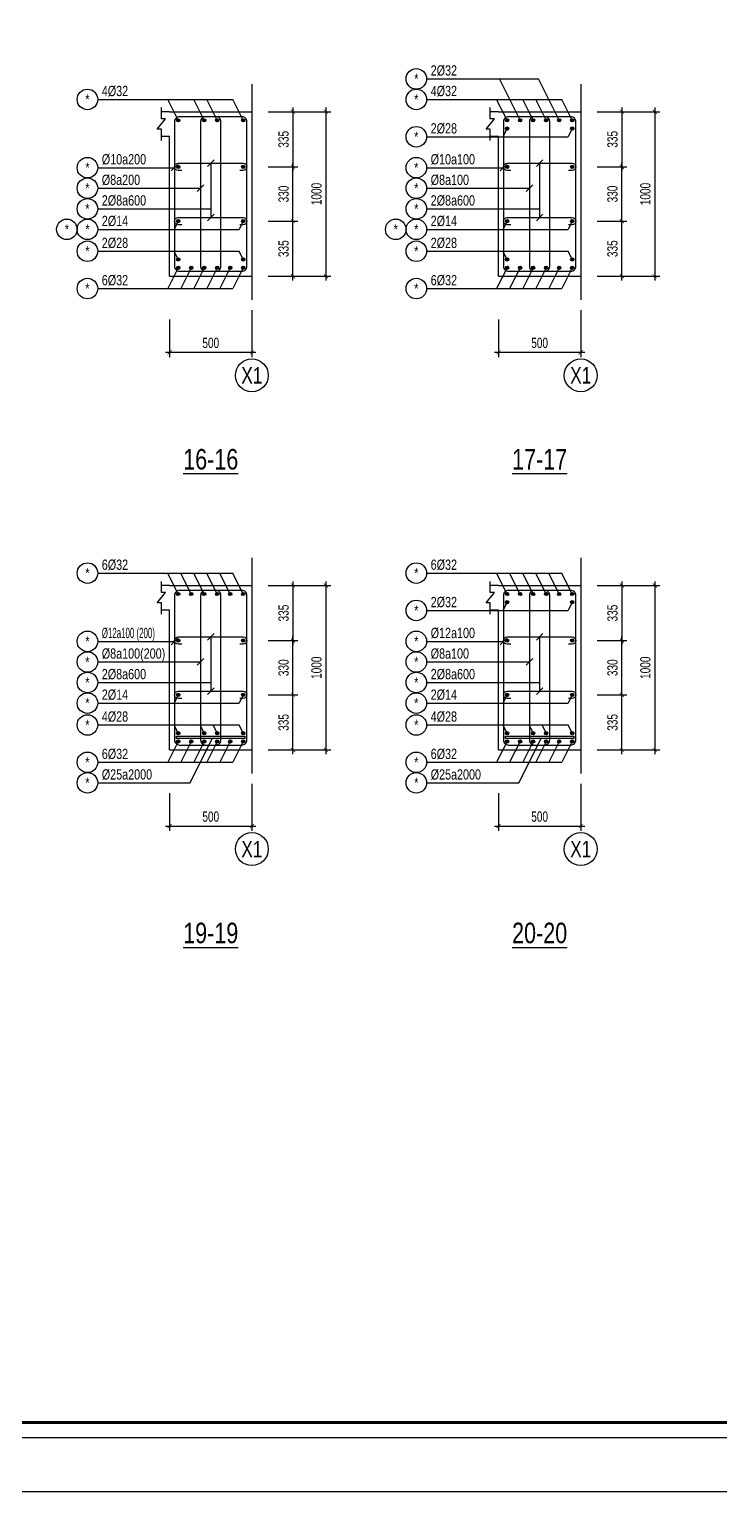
# Model space of a CAD drawing. Header units: millimetres. Extents: x -25284 to 100333, y 0 to 76881.
# Drawn here: x 32045 to 40444, y 0 to 17782 of the extents above; entities that cross this region are included whole.
import ezdxf
from ezdxf.enums import TextEntityAlignment as Align

# ---------------------------------------------------------------- set-up
doc = ezdxf.new("R2010")
doc.units = ezdxf.units.MM
doc.header["$LTSCALE"] = 500
doc.header["$MEASUREMENT"] = 0
doc.linetypes.add('CENTER', pattern=[2, 1.25, -0.25, 0.25, -0.25])
for name, color, linetype in [('CDC-KHUNGTEN', 7, 'Continuous'), ('KCS_AXIS_SUB', 5, 'CENTER'), ('KCS_BORDER', 3, 'Continuous'), ('KCS_CHI', 1, 'Continuous'), ('KCS_DIM', 1, 'Continuous'), ('KCS_SNODE', 6, 'Continuous'), ('KCS_STEEL', 4, 'Continuous'), ('KCS_TEXT', 2, 'Continuous'), ('KCS_TEXT_TK', 2, 'Continuous'), ('KCS_TEXT_TMCS', 4, 'Continuous')]:
    doc.layers.add(name, color=color, linetype=linetype)
doc.styles.add('KCS_BIGTEXT', font='arial.ttf', dxfattribs={"width": 0.75})
doc.styles.add('KCS_SMTEXT', font='arial.ttf', dxfattribs={"width": 0.7})
doc.dimstyles.new('KCS_DIM50_25', dxfattribs={"dimtxt": 125, "dimasz": 50, "dimexe": 60, "dimexo": 0, "dimgap": 50, "dimtad": 1, "dimdec": 0, "dimlfac": 0.5, "dimzin": 13, "dimdsep": 46, "dimtxsty": 'KCS_SMTEXT', "dimblk": 'ARCHTICK', "dimblk1": 'ARCHTICK', "dimcen": 0, "dimdle": 50, "dimclrd": 1, "dimclre": 1, "dimclrt": 2, "dimadec": 0, "dimazin": 0, "dimtfac": 1, "dimtdec": 0, "dimtix": 1, "dimtmove": 2, "dimatfit": 3, "dimfxl": 1, "dimtolj": 1, "dimtzin": 13, "dimarcsym": 0})

# ---------------------------------------------------------------- blocks, each defined once
blk = doc.blocks.new('_ArchTick')
at = {"color": 0, "linetype": 'ByBlock', "const_width": 0.15}
blk.add_lwpolyline([(-0.5, -0.5), (0.5, 0.5)], dxfattribs=at)
blk = doc.blocks.new('*D496')
at = {"layer": 'Defpoints', "color": 0, "transparency": 16777216}
for p in [(33753, 14254), (34753, 14254), (34753, 13854)]:
    blk.add_point(p, dxfattribs=at)
at = {"layer": 'KCS_DIM', "color": 1, "lineweight": -2, "transparency": 16777216}
for p, q in [((33753, 14254), (33753, 13794)), ((34753, 14254), (34753, 13794)), ((33703, 13854), (34803, 13854))]:
    blk.add_line(p, q, dxfattribs=at)
at = {"layer": 'KCS_DIM', "color": 1, "lineweight": -2, "transparency": 16777216, "xscale": 50, "yscale": 50, "zscale": 50, "rotation": 180}
blk.add_blockref('_ArchTick', (33753, 13854), dxfattribs=at)
at = {"layer": 'KCS_DIM', "color": 1, "lineweight": -2, "transparency": 16777216, "xscale": 50, "yscale": 50, "zscale": 50}
blk.add_blockref('_ArchTick', (34753, 13854), dxfattribs=at)
at = {"layer": 'KCS_DIM', "color": 2, "transparency": 16777216, "insert": (34253, 13968), "char_height": 125, "attachment_point": 5, "style": 'KCS_SMTEXT'}
blk.add_mtext('\\A1;500', dxfattribs=at)
blk = doc.blocks.new('*D497')
at = {"layer": 'Defpoints', "color": 0, "transparency": 16777216}
for p in [(34953, 16109), (35253, 16109), (34953, 15449)]:
    blk.add_point(p, dxfattribs=at)
at = {"layer": 'KCS_DIM', "color": 1, "lineweight": -2, "transparency": 16777216}
for p, q in [((34953, 16109), (35313, 16109)), ((35253, 15399), (35253, 16159)), ((34953, 15449), (35313, 15449))]:
    blk.add_line(p, q, dxfattribs=at)
at = {"layer": 'KCS_DIM', "color": 1, "lineweight": -2, "transparency": 16777216, "xscale": 50, "yscale": 50, "zscale": 50}
for p, rotation in [((35253, 16109), 90), ((35253, 15449), 270)]:
    blk.add_blockref('_ArchTick', p, dxfattribs=dict(at, rotation=rotation))
at = {"layer": 'KCS_DIM', "color": 2, "transparency": 16777216, "insert": (35139, 15779), "char_height": 125, "attachment_point": 5, "rotation": 90, "style": 'KCS_SMTEXT'}
blk.add_mtext('\\A1;330', dxfattribs=at)
blk = doc.blocks.new('*D498')
at = {"layer": 'Defpoints', "color": 0, "transparency": 16777216}
for p in [(34953, 16779), (34953, 16109), (35253, 16109)]:
    blk.add_point(p, dxfattribs=at)
at = {"layer": 'KCS_DIM', "color": 1, "lineweight": -2, "transparency": 16777216}
for p, q in [((34953, 16779), (35313, 16779)), ((35253, 16829), (35253, 16059)), ((34953, 16109), (35313, 16109))]:
    blk.add_line(p, q, dxfattribs=at)
at = {"layer": 'KCS_DIM', "color": 1, "lineweight": -2, "transparency": 16777216, "xscale": 50, "yscale": 50, "zscale": 50}
for p, rotation in [((35253, 16779), 90), ((35253, 16109), 270)]:
    blk.add_blockref('_ArchTick', p, dxfattribs=dict(at, rotation=rotation))
at = {"layer": 'KCS_DIM', "color": 2, "transparency": 16777216, "insert": (35139, 16444), "char_height": 125, "attachment_point": 5, "rotation": 90, "style": 'KCS_SMTEXT'}
blk.add_mtext('\\A1;335', dxfattribs=at)
blk = doc.blocks.new('*D499')
at = {"layer": 'Defpoints', "color": 0, "transparency": 16777216}
for p in [(34953, 15449), (35253, 15449), (34953, 14779)]:
    blk.add_point(p, dxfattribs=at)
at = {"layer": 'KCS_DIM', "color": 1, "lineweight": -2, "transparency": 16777216}
for p, q in [((35253, 14729), (35253, 15499)), ((34953, 15449), (35313, 15449)), ((34953, 14779), (35313, 14779))]:
    blk.add_line(p, q, dxfattribs=at)
at = {"layer": 'KCS_DIM', "color": 1, "lineweight": -2, "transparency": 16777216, "xscale": 50, "yscale": 50, "zscale": 50}
for p, rotation in [((35253, 15449), 90), ((35253, 14779), 270)]:
    blk.add_blockref('_ArchTick', p, dxfattribs=dict(at, rotation=rotation))
at = {"layer": 'KCS_DIM', "color": 2, "transparency": 16777216, "insert": (35139, 15114), "char_height": 125, "attachment_point": 5, "rotation": 90, "style": 'KCS_SMTEXT'}
blk.add_mtext('\\A1;335', dxfattribs=at)
blk = doc.blocks.new('*D500')
at = {"layer": 'Defpoints', "color": 0, "transparency": 16777216}
for p in [(34953, 16779), (34953, 14779), (35653, 14779)]:
    blk.add_point(p, dxfattribs=at)
at = {"layer": 'KCS_DIM', "color": 1, "lineweight": -2, "transparency": 16777216}
for p, q in [((34953, 16779), (35713, 16779)), ((35653, 16829), (35653, 14729)), ((34953, 14779), (35713, 14779))]:
    blk.add_line(p, q, dxfattribs=at)
at = {"layer": 'KCS_DIM', "color": 1, "lineweight": -2, "transparency": 16777216, "xscale": 50, "yscale": 50, "zscale": 50}
for p, rotation in [((35653, 16779), 90), ((35653, 14779), 270)]:
    blk.add_blockref('_ArchTick', p, dxfattribs=dict(at, rotation=rotation))
at = {"layer": 'KCS_DIM', "color": 2, "transparency": 16777216, "insert": (35539, 15779), "char_height": 125, "attachment_point": 5, "rotation": 90, "style": 'KCS_SMTEXT'}
blk.add_mtext('\\A1;1000', dxfattribs=at)
blk = doc.blocks.new('KCS_SNODE')
at = {"layer": 'KCS_SNODE'}
blk.add_hatch(color=256, dxfattribs=at).paths.add_polyline_path([(-10, 0, 1), (10, 0, 1)])
blk.add_circle((0, 0), 10, dxfattribs=at)
blk = doc.blocks.new('*D501')
at = {"layer": 'Defpoints', "color": 0, "transparency": 16777216}
for p in [(37753, 14254), (38753, 14254), (38753, 13854)]:
    blk.add_point(p, dxfattribs=at)
at = {"layer": 'KCS_DIM', "color": 1, "lineweight": -2, "transparency": 16777216}
for p, q in [((37753, 14254), (37753, 13794)), ((38753, 14254), (38753, 13794)), ((37703, 13854), (38803, 13854))]:
    blk.add_line(p, q, dxfattribs=at)
at = {"layer": 'KCS_DIM', "color": 1, "lineweight": -2, "transparency": 16777216, "xscale": 50, "yscale": 50, "zscale": 50, "rotation": 180}
blk.add_blockref('_ArchTick', (37753, 13854), dxfattribs=at)
at = {"layer": 'KCS_DIM', "color": 1, "lineweight": -2, "transparency": 16777216, "xscale": 50, "yscale": 50, "zscale": 50}
blk.add_blockref('_ArchTick', (38753, 13854), dxfattribs=at)
at = {"layer": 'KCS_DIM', "color": 2, "transparency": 16777216, "insert": (38253, 13968), "char_height": 125, "attachment_point": 5, "style": 'KCS_SMTEXT'}
blk.add_mtext('\\A1;500', dxfattribs=at)
blk = doc.blocks.new('*D502')
at = {"layer": 'Defpoints', "color": 0, "transparency": 16777216}
for p in [(38953, 16109), (39253, 16109), (38953, 15449)]:
    blk.add_point(p, dxfattribs=at)
at = {"layer": 'KCS_DIM', "color": 1, "lineweight": -2, "transparency": 16777216}
for p, q in [((38953, 16109), (39313, 16109)), ((39253, 15399), (39253, 16159)), ((38953, 15449), (39313, 15449))]:
    blk.add_line(p, q, dxfattribs=at)
at = {"layer": 'KCS_DIM', "color": 1, "lineweight": -2, "transparency": 16777216, "xscale": 50, "yscale": 50, "zscale": 50}
for p, rotation in [((39253, 16109), 90), ((39253, 15449), 270)]:
    blk.add_blockref('_ArchTick', p, dxfattribs=dict(at, rotation=rotation))
at = {"layer": 'KCS_DIM', "color": 2, "transparency": 16777216, "insert": (39139, 15779), "char_height": 125, "attachment_point": 5, "rotation": 90, "style": 'KCS_SMTEXT'}
blk.add_mtext('\\A1;330', dxfattribs=at)
blk = doc.blocks.new('*D503')
at = {"layer": 'Defpoints', "color": 0, "transparency": 16777216}
for p in [(38953, 16779), (38953, 16109), (39253, 16109)]:
    blk.add_point(p, dxfattribs=at)
at = {"layer": 'KCS_DIM', "color": 1, "lineweight": -2, "transparency": 16777216}
for p, q in [((38953, 16779), (39313, 16779)), ((39253, 16829), (39253, 16059)), ((38953, 16109), (39313, 16109))]:
    blk.add_line(p, q, dxfattribs=at)
at = {"layer": 'KCS_DIM', "color": 1, "lineweight": -2, "transparency": 16777216, "xscale": 50, "yscale": 50, "zscale": 50}
for p, rotation in [((39253, 16779), 90), ((39253, 16109), 270)]:
    blk.add_blockref('_ArchTick', p, dxfattribs=dict(at, rotation=rotation))
at = {"layer": 'KCS_DIM', "color": 2, "transparency": 16777216, "insert": (39139, 16444), "char_height": 125, "attachment_point": 5, "rotation": 90, "style": 'KCS_SMTEXT'}
blk.add_mtext('\\A1;335', dxfattribs=at)
blk = doc.blocks.new('*D504')
at = {"layer": 'Defpoints', "color": 0, "transparency": 16777216}
for p in [(38953, 15449), (39253, 15449), (38953, 14779)]:
    blk.add_point(p, dxfattribs=at)
at = {"layer": 'KCS_DIM', "color": 1, "lineweight": -2, "transparency": 16777216}
for p, q in [((39253, 14729), (39253, 15499)), ((38953, 15449), (39313, 15449)), ((38953, 14779), (39313, 14779))]:
    blk.add_line(p, q, dxfattribs=at)
at = {"layer": 'KCS_DIM', "color": 1, "lineweight": -2, "transparency": 16777216, "xscale": 50, "yscale": 50, "zscale": 50}
for p, rotation in [((39253, 15449), 90), ((39253, 14779), 270)]:
    blk.add_blockref('_ArchTick', p, dxfattribs=dict(at, rotation=rotation))
at = {"layer": 'KCS_DIM', "color": 2, "transparency": 16777216, "insert": (39139, 15114), "char_height": 125, "attachment_point": 5, "rotation": 90, "style": 'KCS_SMTEXT'}
blk.add_mtext('\\A1;335', dxfattribs=at)
blk = doc.blocks.new('*D505')
at = {"layer": 'Defpoints', "color": 0, "transparency": 16777216}
for p in [(38953, 16779), (38953, 14779), (39653, 14779)]:
    blk.add_point(p, dxfattribs=at)
at = {"layer": 'KCS_DIM', "color": 1, "lineweight": -2, "transparency": 16777216}
for p, q in [((38953, 16779), (39713, 16779)), ((39653, 16829), (39653, 14729)), ((38953, 14779), (39713, 14779))]:
    blk.add_line(p, q, dxfattribs=at)
at = {"layer": 'KCS_DIM', "color": 1, "lineweight": -2, "transparency": 16777216, "xscale": 50, "yscale": 50, "zscale": 50}
for p, rotation in [((39653, 16779), 90), ((39653, 14779), 270)]:
    blk.add_blockref('_ArchTick', p, dxfattribs=dict(at, rotation=rotation))
at = {"layer": 'KCS_DIM', "color": 2, "transparency": 16777216, "insert": (39539, 15779), "char_height": 125, "attachment_point": 5, "rotation": 90, "style": 'KCS_SMTEXT'}
blk.add_mtext('\\A1;1000', dxfattribs=at)
blk = doc.blocks.new('*D522')
at = {"layer": 'Defpoints', "color": 0, "transparency": 16777216}
for p in [(33753, 8494), (34753, 8494), (34753, 8094)]:
    blk.add_point(p, dxfattribs=at)
at = {"layer": 'KCS_DIM', "color": 1, "lineweight": -2, "transparency": 16777216}
for p, q in [((33753, 8494), (33753, 8034)), ((34753, 8494), (34753, 8034)), ((33703, 8094), (34803, 8094))]:
    blk.add_line(p, q, dxfattribs=at)
at = {"layer": 'KCS_DIM', "color": 1, "lineweight": -2, "transparency": 16777216, "xscale": 50, "yscale": 50, "zscale": 50, "rotation": 180}
blk.add_blockref('_ArchTick', (33753, 8094), dxfattribs=at)
at = {"layer": 'KCS_DIM', "color": 1, "lineweight": -2, "transparency": 16777216, "xscale": 50, "yscale": 50, "zscale": 50}
blk.add_blockref('_ArchTick', (34753, 8094), dxfattribs=at)
at = {"layer": 'KCS_DIM', "color": 2, "transparency": 16777216, "insert": (34253, 8208), "char_height": 125, "attachment_point": 5, "style": 'KCS_SMTEXT'}
blk.add_mtext('\\A1;500', dxfattribs=at)
blk = doc.blocks.new('*D523')
at = {"layer": 'Defpoints', "color": 0, "transparency": 16777216}
for p in [(34953, 10349), (35253, 10349), (34953, 9689)]:
    blk.add_point(p, dxfattribs=at)
at = {"layer": 'KCS_DIM', "color": 1, "lineweight": -2, "transparency": 16777216}
for p, q in [((34953, 10349), (35313, 10349)), ((35253, 9639), (35253, 10399)), ((34953, 9689), (35313, 9689))]:
    blk.add_line(p, q, dxfattribs=at)
at = {"layer": 'KCS_DIM', "color": 1, "lineweight": -2, "transparency": 16777216, "xscale": 50, "yscale": 50, "zscale": 50}
for p, rotation in [((35253, 10349), 90), ((35253, 9689), 270)]:
    blk.add_blockref('_ArchTick', p, dxfattribs=dict(at, rotation=rotation))
at = {"layer": 'KCS_DIM', "color": 2, "transparency": 16777216, "insert": (35139, 10019), "char_height": 125, "attachment_point": 5, "rotation": 90, "style": 'KCS_SMTEXT'}
blk.add_mtext('\\A1;330', dxfattribs=at)
blk = doc.blocks.new('*D524')
at = {"layer": 'Defpoints', "color": 0, "transparency": 16777216}
for p in [(34953, 11019), (34953, 10349), (35253, 10349)]:
    blk.add_point(p, dxfattribs=at)
at = {"layer": 'KCS_DIM', "color": 1, "lineweight": -2, "transparency": 16777216}
for p, q in [((35253, 11069), (35253, 10299)), ((34953, 11019), (35313, 11019)), ((34953, 10349), (35313, 10349))]:
    blk.add_line(p, q, dxfattribs=at)
at = {"layer": 'KCS_DIM', "color": 1, "lineweight": -2, "transparency": 16777216, "xscale": 50, "yscale": 50, "zscale": 50}
for p, rotation in [((35253, 11019), 90), ((35253, 10349), 270)]:
    blk.add_blockref('_ArchTick', p, dxfattribs=dict(at, rotation=rotation))
at = {"layer": 'KCS_DIM', "color": 2, "transparency": 16777216, "insert": (35139, 10684), "char_height": 125, "attachment_point": 5, "rotation": 90, "style": 'KCS_SMTEXT'}
blk.add_mtext('\\A1;335', dxfattribs=at)
blk = doc.blocks.new('*D525')
at = {"layer": 'Defpoints', "color": 0, "transparency": 16777216}
for p in [(34953, 9689), (35253, 9689), (34953, 9019)]:
    blk.add_point(p, dxfattribs=at)
at = {"layer": 'KCS_DIM', "color": 1, "lineweight": -2, "transparency": 16777216}
for p, q in [((34953, 9689), (35313, 9689)), ((35253, 8969), (35253, 9739)), ((34953, 9019), (35313, 9019))]:
    blk.add_line(p, q, dxfattribs=at)
at = {"layer": 'KCS_DIM', "color": 1, "lineweight": -2, "transparency": 16777216, "xscale": 50, "yscale": 50, "zscale": 50}
for p, rotation in [((35253, 9689), 90), ((35253, 9019), 270)]:
    blk.add_blockref('_ArchTick', p, dxfattribs=dict(at, rotation=rotation))
at = {"layer": 'KCS_DIM', "color": 2, "transparency": 16777216, "insert": (35139, 9354), "char_height": 125, "attachment_point": 5, "rotation": 90, "style": 'KCS_SMTEXT'}
blk.add_mtext('\\A1;335', dxfattribs=at)
blk = doc.blocks.new('*D526')
at = {"layer": 'Defpoints', "color": 0, "transparency": 16777216}
for p in [(34953, 11019), (34953, 9019), (35653, 9019)]:
    blk.add_point(p, dxfattribs=at)
at = {"layer": 'KCS_DIM', "color": 1, "lineweight": -2, "transparency": 16777216}
for p, q in [((35653, 11069), (35653, 8969)), ((34953, 11019), (35713, 11019)), ((34953, 9019), (35713, 9019))]:
    blk.add_line(p, q, dxfattribs=at)
at = {"layer": 'KCS_DIM', "color": 1, "lineweight": -2, "transparency": 16777216, "xscale": 50, "yscale": 50, "zscale": 50}
for p, rotation in [((35653, 11019), 90), ((35653, 9019), 270)]:
    blk.add_blockref('_ArchTick', p, dxfattribs=dict(at, rotation=rotation))
at = {"layer": 'KCS_DIM', "color": 2, "transparency": 16777216, "insert": (35539, 10019), "char_height": 125, "attachment_point": 5, "rotation": 90, "style": 'KCS_SMTEXT'}
blk.add_mtext('\\A1;1000', dxfattribs=at)
blk = doc.blocks.new('*D527')
at = {"layer": 'Defpoints', "color": 0, "transparency": 16777216}
for p in [(37753, 8494), (38753, 8494), (38753, 8094)]:
    blk.add_point(p, dxfattribs=at)
at = {"layer": 'KCS_DIM', "color": 1, "lineweight": -2, "transparency": 16777216}
for p, q in [((37753, 8494), (37753, 8034)), ((38753, 8494), (38753, 8034)), ((37703, 8094), (38803, 8094))]:
    blk.add_line(p, q, dxfattribs=at)
at = {"layer": 'KCS_DIM', "color": 1, "lineweight": -2, "transparency": 16777216, "xscale": 50, "yscale": 50, "zscale": 50, "rotation": 180}
blk.add_blockref('_ArchTick', (37753, 8094), dxfattribs=at)
at = {"layer": 'KCS_DIM', "color": 1, "lineweight": -2, "transparency": 16777216, "xscale": 50, "yscale": 50, "zscale": 50}
blk.add_blockref('_ArchTick', (38753, 8094), dxfattribs=at)
at = {"layer": 'KCS_DIM', "color": 2, "transparency": 16777216, "insert": (38253, 8208), "char_height": 125, "attachment_point": 5, "style": 'KCS_SMTEXT'}
blk.add_mtext('\\A1;500', dxfattribs=at)
blk = doc.blocks.new('*D528')
at = {"layer": 'Defpoints', "color": 0, "transparency": 16777216}
for p in [(38953, 10349), (39253, 10349), (38953, 9689)]:
    blk.add_point(p, dxfattribs=at)
at = {"layer": 'KCS_DIM', "color": 1, "lineweight": -2, "transparency": 16777216}
for p, q in [((38953, 10349), (39313, 10349)), ((39253, 9639), (39253, 10399)), ((38953, 9689), (39313, 9689))]:
    blk.add_line(p, q, dxfattribs=at)
at = {"layer": 'KCS_DIM', "color": 1, "lineweight": -2, "transparency": 16777216, "xscale": 50, "yscale": 50, "zscale": 50}
for p, rotation in [((39253, 10349), 90), ((39253, 9689), 270)]:
    blk.add_blockref('_ArchTick', p, dxfattribs=dict(at, rotation=rotation))
at = {"layer": 'KCS_DIM', "color": 2, "transparency": 16777216, "insert": (39139, 10019), "char_height": 125, "attachment_point": 5, "rotation": 90, "style": 'KCS_SMTEXT'}
blk.add_mtext('\\A1;330', dxfattribs=at)
blk = doc.blocks.new('*D529')
at = {"layer": 'Defpoints', "color": 0, "transparency": 16777216}
for p in [(38953, 11019), (38953, 10349), (39253, 10349)]:
    blk.add_point(p, dxfattribs=at)
at = {"layer": 'KCS_DIM', "color": 1, "lineweight": -2, "transparency": 16777216}
for p, q in [((39253, 11069), (39253, 10299)), ((38953, 11019), (39313, 11019)), ((38953, 10349), (39313, 10349))]:
    blk.add_line(p, q, dxfattribs=at)
at = {"layer": 'KCS_DIM', "color": 1, "lineweight": -2, "transparency": 16777216, "xscale": 50, "yscale": 50, "zscale": 50}
for p, rotation in [((39253, 11019), 90), ((39253, 10349), 270)]:
    blk.add_blockref('_ArchTick', p, dxfattribs=dict(at, rotation=rotation))
at = {"layer": 'KCS_DIM', "color": 2, "transparency": 16777216, "insert": (39139, 10684), "char_height": 125, "attachment_point": 5, "rotation": 90, "style": 'KCS_SMTEXT'}
blk.add_mtext('\\A1;335', dxfattribs=at)
blk = doc.blocks.new('*D530')
at = {"layer": 'Defpoints', "color": 0, "transparency": 16777216}
for p in [(38953, 9689), (39253, 9689), (38953, 9019)]:
    blk.add_point(p, dxfattribs=at)
at = {"layer": 'KCS_DIM', "color": 1, "lineweight": -2, "transparency": 16777216}
for p, q in [((38953, 9689), (39313, 9689)), ((39253, 8969), (39253, 9739)), ((38953, 9019), (39313, 9019))]:
    blk.add_line(p, q, dxfattribs=at)
at = {"layer": 'KCS_DIM', "color": 1, "lineweight": -2, "transparency": 16777216, "xscale": 50, "yscale": 50, "zscale": 50}
for p, rotation in [((39253, 9689), 90), ((39253, 9019), 270)]:
    blk.add_blockref('_ArchTick', p, dxfattribs=dict(at, rotation=rotation))
at = {"layer": 'KCS_DIM', "color": 2, "transparency": 16777216, "insert": (39139, 9354), "char_height": 125, "attachment_point": 5, "rotation": 90, "style": 'KCS_SMTEXT'}
blk.add_mtext('\\A1;335', dxfattribs=at)
blk = doc.blocks.new('*D531')
at = {"layer": 'Defpoints', "color": 0, "transparency": 16777216}
for p in [(38953, 11019), (38953, 9019), (39653, 9019)]:
    blk.add_point(p, dxfattribs=at)
at = {"layer": 'KCS_DIM', "color": 1, "lineweight": -2, "transparency": 16777216}
for p, q in [((39653, 11069), (39653, 8969)), ((38953, 11019), (39713, 11019)), ((38953, 9019), (39713, 9019))]:
    blk.add_line(p, q, dxfattribs=at)
at = {"layer": 'KCS_DIM', "color": 1, "lineweight": -2, "transparency": 16777216, "xscale": 50, "yscale": 50, "zscale": 50}
for p, rotation in [((39653, 11019), 90), ((39653, 9019), 270)]:
    blk.add_blockref('_ArchTick', p, dxfattribs=dict(at, rotation=rotation))
at = {"layer": 'KCS_DIM', "color": 2, "transparency": 16777216, "insert": (39539, 10019), "char_height": 125, "attachment_point": 5, "rotation": 90, "style": 'KCS_SMTEXT'}
blk.add_mtext('\\A1;1000', dxfattribs=at)
blk = doc.blocks.new('Khung tên chuẩn')
at = {"layer": 'CDC-KHUNGTEN', "color": 8}
blk.add_lwpolyline([(75096, 1100), (83000, 1100), (83000, 58300), (3000, 58300), (3000, 1100), (75096, 1100)], dxfattribs=at)
at = {"layer": 'CDC-KHUNGTEN', "color": 255, "lineweight": 60}
blk.add_lwpolyline([(74900, 1400), (74900, 58000), (3300, 58000), (3300, 1400), (74900, 1400)], close=True, dxfattribs=at)
at = {"layer": 'Defpoints', "color": 1, "ltscale": 0.2}
blk.add_lwpolyline([(0, 0), (0, 59400), (84100, 59400), (84100, 0), (0, 0)], close=True, dxfattribs=at)

msp = doc.modelspace()

# ---------------------------------------------------------------- linework, layer by layer
at = {"layer": 'KCS_AXIS_SUB'}
for p, q in [((34752.7, 17116.5), (34752.7, 14254)), ((38752.7, 17116.5), (38752.7, 14254)), ((34752.7, 11356.8), (34752.7, 8494.3)), ((38752.7, 11356.8), (38752.7, 8494.3))]:
    msp.add_line(p, q, dxfattribs=at)
at = {"layer": 'KCS_BORDER'}
for p, q in [((33752.7, 16779), (33652.7, 16779)), ((33752.7, 16779), (34752.7, 16779)), ((34752.7, 16779), (34752.7, 14779)), ((37752.7, 16779), (37652.7, 16779)), ((37752.7, 16779), (38752.7, 16779)), ((38752.7, 16779), (38752.7, 14779)), ((33752.7, 16479), (33652.7, 16479)), ((33752.7, 14779), (33752.7, 16479)), ((37752.7, 16479), (37652.7, 16479)), ((37752.7, 14779), (37752.7, 16479)), ((33752.7, 14779), (34752.7, 14779)), ((37752.7, 14779), (38752.7, 14779)), ((33752.7, 11019.3), (33652.7, 11019.3)), ((33752.7, 11019.3), (34752.7, 11019.3)), ((34752.7, 11019.3), (34752.7, 9019.3)), ((37752.7, 11019.3), (37652.7, 11019.3)), ((37752.7, 11019.3), (38752.7, 11019.3)), ((38752.7, 11019.3), (38752.7, 9019.3)), ((33752.7, 10719.3), (33652.7, 10719.3)), ((33752.7, 9019.3), (33752.7, 10719.3)), ((37752.7, 10719.3), (37652.7, 10719.3)), ((37752.7, 9019.3), (37752.7, 10719.3)), ((33752.7, 9019.3), (34752.7, 9019.3)), ((37752.7, 9019.3), (38752.7, 9019.3))]:
    msp.add_line(p, q, dxfattribs=at)
at = {"layer": 'KCS_BORDER', "color": 1}
for points in [[(33652.7, 16429), (33652.7, 16566.5), (33602.7, 16566.5), (33702.7, 16691.5), (33652.7, 16691.5), (33652.7, 16829)], [(37652.7, 16429), (37652.7, 16566.5), (37602.7, 16566.5), (37702.7, 16691.5), (37652.7, 16691.5), (37652.7, 16829)], [(33652.7, 10669.3), (33652.7, 10806.8), (33602.7, 10806.8), (33702.7, 10931.8), (33652.7, 10931.8), (33652.7, 11069.3)], [(37652.7, 10669.3), (37652.7, 10806.8), (37602.7, 10806.8), (37702.7, 10931.8), (37652.7, 10931.8), (37652.7, 11069.3)]]:
    msp.add_lwpolyline(points, dxfattribs=at)
at = {"layer": 'KCS_CHI'}
for p, q in [((36877.7, 17179), (38238.3, 17179)), ((38015.1, 16675), (37763.1, 17179)), ((38490.3, 16675), (38238.3, 17179)), ((32877.7, 16929), (34521.7, 16929)), ((33856.7, 16675), (33729.7, 16929)), ((34173.5, 16675), (34046.5, 16929)), ((34331.9, 16675), (34204.9, 16929)), ((34648.7, 16675), (34521.7, 16929)), ((36877.7, 16929), (38521.7, 16929)), ((37856.7, 16675), (37729.7, 16929)), ((38173.5, 16675), (38046.5, 16929)), ((38331.9, 16675), (38204.9, 16929)), ((38648.7, 16675), (38521.7, 16929)), ((37856.7, 16575), (37806.7, 16475)), ((38648.7, 16575), (38598.7, 16475)), ((36877.7, 16475), (38598.7, 16475)), ((32877.7, 16099), (33812.7, 16099)), ((34252.7, 16153), (34252.7, 15493)), ((36877.7, 16099), (37812.7, 16099)), ((38252.7, 16153), (38252.7, 15493)), ((32877.7, 15849), (34129.5, 15849)), ((36877.7, 15849), (38129.5, 15849)), ((32877.7, 15599), (34252.7, 15599)), ((36877.7, 15599), (38252.7, 15599)), ((32877.7, 15349), (34598.7, 15349)), ((33856.7, 15449), (33806.7, 15349)), ((34648.7, 15449), (34598.7, 15349)), ((36877.7, 15349), (38598.7, 15349)), ((37856.7, 15449), (37806.7, 15349)), ((38648.7, 15449), (38598.7, 15349)), ((32877.7, 15083), (34598.7, 15083)), ((33856.7, 14983), (33806.7, 15083)), ((34648.7, 14983), (34598.7, 15083)), ((36877.7, 15083), (38598.7, 15083)), ((37856.7, 14983), (37806.7, 15083)), ((38648.7, 14983), (38598.7, 15083)), ((33856.7, 14883), (33729.7, 14629)), ((34015.1, 14883), (33888.1, 14629)), ((34173.5, 14883), (34046.5, 14629)), ((34331.9, 14883), (34204.9, 14629)), ((34490.3, 14883), (34363.3, 14629)), ((34648.7, 14883), (34521.7, 14629)), ((37856.7, 14883), (37729.7, 14629)), ((38015.1, 14883), (37888.1, 14629)), ((38173.5, 14883), (38046.5, 14629)), ((38331.9, 14883), (38204.9, 14629)), ((38490.3, 14883), (38363.3, 14629)), ((38648.7, 14883), (38521.7, 14629)), ((32877.7, 14629), (34521.7, 14629)), ((36877.7, 14629), (38521.7, 14629)), ((32877.7, 11169.3), (34521.7, 11169.3)), ((33856.7, 10915.3), (33729.7, 11169.3)), ((34015.1, 10915.3), (33888.1, 11169.3)), ((34173.5, 10915.3), (34046.5, 11169.3)), ((34331.9, 10915.3), (34204.9, 11169.3)), ((34490.3, 10915.3), (34363.3, 11169.3)), ((34648.7, 10915.3), (34521.7, 11169.3)), ((36877.7, 11169.3), (38521.7, 11169.3)), ((37856.7, 10915.3), (37729.7, 11169.3)), ((38015.1, 10915.3), (37888.1, 11169.3)), ((38173.5, 10915.3), (38046.5, 11169.3)), ((38331.9, 10915.3), (38204.9, 11169.3)), ((38490.3, 10915.3), (38363.3, 11169.3)), ((38648.7, 10915.3), (38521.7, 11169.3)), ((36877.7, 10715.3), (38598.7, 10715.3)), ((37856.7, 10815.3), (37806.7, 10715.3)), ((38648.7, 10815.3), (38598.7, 10715.3)), ((32877.7, 10339.3), (33812.7, 10339.3)), ((34252.7, 10393.3), (34252.7, 9733.3)), ((36877.7, 10339.3), (37812.7, 10339.3)), ((38252.7, 10393.3), (38252.7, 9733.3)), ((32877.7, 10089.3), (34129.5, 10089.3)), ((36877.7, 10089.3), (38129.5, 10089.3)), ((32877.7, 9839.3), (34252.7, 9839.3)), ((36877.7, 9839.3), (38252.7, 9839.3)), ((33856.7, 9689.3), (33806.7, 9589.3)), ((34648.7, 9689.3), (34598.7, 9589.3)), ((37856.7, 9689.3), (37806.7, 9589.3)), ((38648.7, 9689.3), (38598.7, 9589.3)), ((32877.7, 9589.3), (34598.7, 9589.3)), ((36877.7, 9589.3), (38598.7, 9589.3)), ((32877.7, 9323.3), (34598.7, 9323.3)), ((33856.7, 9223.3), (33806.7, 9323.3)), ((34173.5, 9223.3), (34123.5, 9323.3)), ((34331.9, 9223.3), (34281.9, 9323.3)), ((34648.7, 9223.3), (34598.7, 9323.3)), ((36877.7, 9323.3), (38598.7, 9323.3)), ((37856.7, 9223.3), (37806.7, 9323.3)), ((38173.5, 9223.3), (38123.5, 9323.3)), ((38331.9, 9223.3), (38281.9, 9323.3)), ((38648.7, 9223.3), (38598.7, 9323.3)), ((33856.7, 9123.3), (33729.7, 8869.3)), ((34015.1, 9123.3), (33888.1, 8869.3)), ((34000.7, 8619.3), (34270.2, 9158.3)), ((34173.5, 9123.3), (34046.5, 8869.3)), ((34331.9, 9123.3), (34204.9, 8869.3)), ((34490.3, 9123.3), (34363.3, 8869.3)), ((34648.7, 9123.3), (34521.7, 8869.3)), ((37856.7, 9123.3), (37729.7, 8869.3)), ((38015.1, 9123.3), (37888.1, 8869.3)), ((38000.7, 8619.3), (38270.2, 9158.3)), ((38173.5, 9123.3), (38046.5, 8869.3)), ((38331.9, 9123.3), (38204.9, 8869.3)), ((38490.3, 9123.3), (38363.3, 8869.3)), ((38648.7, 9123.3), (38521.7, 8869.3)), ((32877.7, 8869.3), (34521.7, 8869.3)), ((36877.7, 8869.3), (38521.7, 8869.3)), ((32877.7, 8619.3), (34000.7, 8619.3)), ((36877.7, 8619.3), (38000.7, 8619.3))]:
    msp.add_line(p, q, dxfattribs=at)
at = {"layer": 'KCS_CHI', "color": 3}
for p, q in [((34212.7, 16113), (34292.7, 16193)), ((38212.7, 16113), (38292.7, 16193)), ((33772.7, 16059), (33852.7, 16139)), ((37772.7, 16059), (37852.7, 16139)), ((34089.5, 15809), (34169.5, 15889)), ((38089.5, 15809), (38169.5, 15889)), ((34212.7, 15453), (34292.7, 15533)), ((38212.7, 15453), (38292.7, 15533)), ((33772.7, 10299.3), (33852.7, 10379.3)), ((34212.7, 10353.3), (34292.7, 10433.3)), ((37772.7, 10299.3), (37852.7, 10379.3)), ((38212.7, 10353.3), (38292.7, 10433.3)), ((34089.5, 10049.3), (34169.5, 10129.3)), ((38089.5, 10049.3), (38169.5, 10129.3)), ((34212.7, 9693.3), (34292.7, 9773.3)), ((38212.7, 9693.3), (38292.7, 9773.3))]:
    msp.add_line(p, q, dxfattribs=at)
at = {"layer": 'KCS_CHI'}
for centre in [(34752.7, 13574), (38752.7, 13574), (34752.7, 7814.3), (38752.7, 7814.3)]:
    msp.add_circle(centre, 200, dxfattribs=at)
at = {"layer": 'KCS_STEEL'}
for points in [[(33812.7, 16659), (33812.7, 14899, 0.4142136), (33872.7, 14839), (34632.7, 14839, 0.4142136), (34692.7, 14899), (34692.7, 16659, 0.4142136), (34632.7, 16719), (33872.7, 16719, 0.4142136), (33812.7, 16659)], [(34129.5, 16659), (34129.5, 14899, 0.4142136), (34189.5, 14839), (34315.9, 14839, 0.4142136), (34375.9, 14899), (34375.9, 16659, 0.4142136), (34315.9, 16719), (34189.5, 16719, 0.4142136), (34129.5, 16659)], [(37812.7, 16659), (37812.7, 14899, 0.4142136), (37872.7, 14839), (38632.7, 14839, 0.4142136), (38692.7, 14899), (38692.7, 16659, 0.4142136), (38632.7, 16719), (37872.7, 16719, 0.4142136), (37812.7, 16659)], [(38129.5, 16659), (38129.5, 14899, 0.4142136), (38189.5, 14839), (38315.9, 14839, 0.4142136), (38375.9, 14899), (38375.9, 16659, 0.4142136), (38315.9, 16719), (38189.5, 16719, 0.4142136), (38129.5, 16659)], [(33900.7, 16065), (33856.7, 16065, -1), (33856.7, 16153), (34648.7, 16153, -1), (34648.7, 16065), (34604.7, 16065)], [(37900.7, 16065), (37856.7, 16065, -1), (37856.7, 16153), (38648.7, 16153, -1), (38648.7, 16065), (38604.7, 16065)], [(33900.7, 15405), (33856.7, 15405, -1), (33856.7, 15493), (34648.7, 15493, -1), (34648.7, 15405), (34604.7, 15405)], [(37900.7, 15405), (37856.7, 15405, -1), (37856.7, 15493), (38648.7, 15493, -1), (38648.7, 15405), (38604.7, 15405)], [(33812.7, 10899.3), (33812.7, 9139.3, 0.4142136), (33872.7, 9079.3), (34632.7, 9079.3, 0.4142136), (34692.7, 9139.3), (34692.7, 10899.3, 0.4142136), (34632.7, 10959.3), (33872.7, 10959.3, 0.4142136), (33812.7, 10899.3)], [(34129.5, 10899.3), (34129.5, 9139.3, 0.4142136), (34189.5, 9079.3), (34315.9, 9079.3, 0.4142136), (34375.9, 9139.3), (34375.9, 10899.3, 0.4142136), (34315.9, 10959.3), (34189.5, 10959.3, 0.4142136), (34129.5, 10899.3)], [(37812.7, 10899.3), (37812.7, 9139.3, 0.4142136), (37872.7, 9079.3), (38632.7, 9079.3, 0.4142136), (38692.7, 9139.3), (38692.7, 10899.3, 0.4142136), (38632.7, 10959.3), (37872.7, 10959.3, 0.4142136), (37812.7, 10899.3)], [(38129.5, 10899.3), (38129.5, 9139.3, 0.4142136), (38189.5, 9079.3), (38315.9, 9079.3, 0.4142136), (38375.9, 9139.3), (38375.9, 10899.3, 0.4142136), (38315.9, 10959.3), (38189.5, 10959.3, 0.4142136), (38129.5, 10899.3)], [(33900.7, 10305.3), (33856.7, 10305.3, -1), (33856.7, 10393.3), (34648.7, 10393.3, -1), (34648.7, 10305.3), (34604.7, 10305.3)], [(37900.7, 10305.3), (37856.7, 10305.3, -1), (37856.7, 10393.3), (38648.7, 10393.3, -1), (38648.7, 10305.3), (38604.7, 10305.3)], [(33900.7, 9645.3), (33856.7, 9645.3, -1), (33856.7, 9733.3), (34648.7, 9733.3, -1), (34648.7, 9645.3), (34604.7, 9645.3)], [(37900.7, 9645.3), (37856.7, 9645.3, -1), (37856.7, 9733.3), (38648.7, 9733.3, -1), (38648.7, 9645.3), (38604.7, 9645.3)]]:
    msp.add_lwpolyline(points, format="xyb", dxfattribs=at)
at = {"layer": 'KCS_STEEL', "color": 5}
for points in [[(33836.7, 9158.3), (33836.7, 9188.3), (34668.7, 9188.3), (34668.7, 9158.3), (33836.7, 9158.3)], [(37836.7, 9158.3), (37836.7, 9188.3), (38668.7, 9188.3), (38668.7, 9158.3), (37836.7, 9158.3)]]:
    msp.add_lwpolyline(points, dxfattribs=at)
at = {"layer": 'KCS_TEXT_TK', "color": 1}
for centre in [(36752.7, 17179), (32752.7, 16929), (36752.7, 16929), (36752.7, 16475), (32752.7, 16099), (36752.7, 16099), (32752.7, 15849), (36752.7, 15849), (32752.7, 15599), (36752.7, 15599), (32502.7, 15349), (32752.7, 15349), (36502.7, 15349), (36752.7, 15349), (32752.7, 15083), (36752.7, 15083), (32752.7, 14629), (36752.7, 14629), (32752.7, 11169.3), (36752.7, 11169.3), (36752.7, 10715.3), (32752.7, 10339.3), (36752.7, 10339.3), (32752.7, 10089.3), (36752.7, 10089.3), (32752.7, 9839.3), (36752.7, 9839.3), (32752.7, 9589.3), (36752.7, 9589.3), (32752.7, 9323.3), (36752.7, 9323.3), (32752.7, 8869.3), (36752.7, 8869.3), (32752.7, 8619.3), (36752.7, 8619.3)]:
    msp.add_circle(centre, 125, dxfattribs=at)

# ---------------------------------------------------------------- block references
at = {"xscale": 0.6000000003099577, "yscale": 0.6000000003099577, "zscale": 0.6000000003099577}
msp.add_blockref('Khung tên chuẩn', (0, 0), dxfattribs=at)
at = {"layer": 'KCS_STEEL', "xscale": 2, "yscale": 2, "zscale": 2}
for p in [(33856.7, 16675), (34173.5, 16675), (34331.9, 16675), (34648.7, 16675), (37856.7, 16675), (37856.7, 16575), (38015.1, 16675), (38173.5, 16675), (38331.9, 16675), (38490.3, 16675), (38648.7, 16675), (38648.7, 16575), (33856.7, 16109), (34648.7, 16109), (37856.7, 16109), (38648.7, 16109), (33856.7, 15449), (34648.7, 15449), (37856.7, 15449), (38648.7, 15449), (33856.7, 14983), (34648.7, 14983), (37856.7, 14983), (38648.7, 14983), (33856.7, 14883), (34015.1, 14883), (34173.5, 14883), (34331.9, 14883), (34490.3, 14883), (34648.7, 14883), (37856.7, 14883), (38015.1, 14883), (38173.5, 14883), (38331.9, 14883), (38490.3, 14883), (38648.7, 14883), (33856.7, 10915.3), (34015.1, 10915.3), (34173.5, 10915.3), (34331.9, 10915.3), (34490.3, 10915.3), (34648.7, 10915.3), (37856.7, 10915.3), (38015.1, 10915.3), (38173.5, 10915.3), (38331.9, 10915.3), (38490.3, 10915.3), (38648.7, 10915.3), (37856.7, 10815.3), (38648.7, 10815.3), (33856.7, 10349.3), (34648.7, 10349.3), (37856.7, 10349.3), (38648.7, 10349.3), (33856.7, 9689.3), (34648.7, 9689.3), (37856.7, 9689.3), (38648.7, 9689.3), (33856.7, 9223.3), (33856.7, 9123.3), (34015.1, 9123.3), (34173.5, 9223.3), (34173.5, 9123.3), (34331.9, 9223.3), (34331.9, 9123.3), (34490.3, 9123.3), (34648.7, 9223.3), (34648.7, 9123.3), (37856.7, 9223.3), (37856.7, 9123.3), (38015.1, 9123.3), (38173.5, 9223.3), (38173.5, 9123.3), (38331.9, 9223.3), (38331.9, 9123.3), (38490.3, 9123.3), (38648.7, 9223.3), (38648.7, 9123.3)]:
    msp.add_blockref('KCS_SNODE', p, dxfattribs=at)

# ---------------------------------------------------------------- texts
at = {"layer": 'KCS_TEXT', "style": 'KCS_SMTEXT'}
for s, width, p in [('2%%c32', 0.75, (36927.7, 17219)), ('4%%c32', 0.75, (32927.7, 16969)), ('4%%c32', 0.75, (36927.7, 16969)), ('2%%c28', 0.75, (36927.7, 16515)), ('%%C10a200', 0.75, (32927.7, 16139)), ('%%C10a100', 0.75, (36927.7, 16139)), ('%%C8a200', 0.75, (32927.7, 15889)), ('%%C8a100', 0.75, (36927.7, 15889)), ('2%%C8a600', 0.75, (32927.7, 15639)), ('2%%C8a600', 0.75, (36927.7, 15639)), ('2%%c14', 0.75, (32927.7, 15389)), ('2%%c14', 0.75, (36927.7, 15389)), ('2%%c28', 0.75, (32927.7, 15123)), ('2%%c28', 0.75, (36927.7, 15123)), ('6%%c32', 0.75, (32927.7, 14669)), ('6%%c32', 0.75, (36927.7, 14669)), ('6%%c32', 0.75, (32927.7, 11209.3)), ('6%%c32', 0.75, (36927.7, 11209.3)), ('2%%c32', 0.75, (36927.7, 10755.3)), ('%%C12a100 (200)', 0.55, (32927.7, 10379.3)), ('%%C12a100', 0.75, (36927.7, 10379.3)), ('%%C8a100(200)', 0.75, (32927.7, 10129.3)), ('%%C8a100', 0.75, (36927.7, 10129.3)), ('2%%C8a600', 0.75, (32927.7, 9879.3)), ('2%%C8a600', 0.75, (36927.7, 9879.3)), ('2%%c14', 0.75, (32927.7, 9629.3)), ('2%%c14', 0.75, (36927.7, 9629.3)), ('4%%c28', 0.75, (32927.7, 9363.3)), ('4%%c28', 0.75, (36927.7, 9363.3)), ('6%%c32', 0.75, (32927.7, 8909.3)), ('6%%c32', 0.75, (36927.7, 8909.3)), ('%%C25a2000', 0.75, (32927.7, 8659.3)), ('%%C25a2000', 0.75, (36927.7, 8659.3))]:
    msp.add_text(s, height=125, dxfattribs=dict(at, width=width)).set_placement(p)
at = {"layer": 'KCS_TEXT', "color": 4, "style": 'KCS_BIGTEXT', "width": 0.75}
for p in [(34752.7, 13574), (38752.7, 13574), (34752.7, 7814.3), (38752.7, 7814.3)]:
    msp.add_text('X1', height=200, dxfattribs=at).set_placement(p, align=Align.MIDDLE_CENTER)
at = {"layer": 'KCS_TEXT_TK', "style": 'KCS_SMTEXT', "width": 0.75}
for p in [(36752.7, 17179), (32752.7, 16929), (36752.7, 16929), (36752.7, 16475), (32752.7, 16099), (36752.7, 16099), (32752.7, 15849), (36752.7, 15849), (32752.7, 15599), (36752.7, 15599), (32502.7, 15349), (32752.7, 15349), (36502.7, 15349), (36752.7, 15349), (32752.7, 15083), (36752.7, 15083), (32752.7, 14629), (36752.7, 14629), (32752.7, 11169.3), (36752.7, 11169.3), (36752.7, 10715.3), (32752.7, 10339.3), (36752.7, 10339.3), (32752.7, 10089.3), (36752.7, 10089.3), (32752.7, 9839.3), (36752.7, 9839.3), (32752.7, 9589.3), (36752.7, 9589.3), (32752.7, 9323.3), (36752.7, 9323.3), (32752.7, 8869.3), (36752.7, 8869.3), (32752.7, 8619.3), (36752.7, 8619.3)]:
    msp.add_text('*', height=125, dxfattribs=at).set_placement(p, align=Align.MIDDLE_CENTER)
at = {"layer": 'KCS_TEXT_TMCS', "color": 4, "style": 'KCS_SMTEXT', "width": 0.75}
for s, p in [('%%u16-16', (34252.7, 12429)), ('%%u17-17', (38252.7, 12429)), ('%%u19-19', (34252.7, 6669.3)), ('%%u20-20', (38252.7, 6669.3))]:
    msp.add_text(s, height=250, dxfattribs=at).set_placement(p, align=Align.CENTER)

# ---------------------------------------------------------------- dimensions: what is measured, and where the dimension line sits
at = {"layer": 'KCS_DIM'}
for base, p1, p2, picture, middle in [((35252.7, 16109), (34952.7, 16779), (34952.7, 16109), '*D498', (35138.8, 16444)), ((35652.7, 14779), (34952.7, 16779), (34952.7, 14779), '*D500', (35538.9, 15779)), ((39252.7, 16109), (38952.7, 16779), (38952.7, 16109), '*D503', (39138.8, 16444)), ((39652.7, 14779), (38952.7, 16779), (38952.7, 14779), '*D505', (39538.9, 15779)), ((35252.7, 16109), (34952.7, 15449), (34952.7, 16109), '*D497', (35138.8, 15779)), ((39252.7, 16109), (38952.7, 15449), (38952.7, 16109), '*D502', (39138.8, 15779)), ((35252.7, 15449), (34952.7, 14779), (34952.7, 15449), '*D499', (35138.8, 15114)), ((39252.7, 15449), (38952.7, 14779), (38952.7, 15449), '*D504', (39138.8, 15114)), ((35252.7, 10349.3), (34952.7, 11019.3), (34952.7, 10349.3), '*D524', (35138.8, 10684.3)), ((35652.7, 9019.3), (34952.7, 11019.3), (34952.7, 9019.3), '*D526', (35538.9, 10019.3)), ((39252.7, 10349.3), (38952.7, 11019.3), (38952.7, 10349.3), '*D529', (39138.8, 10684.3)), ((39652.7, 9019.3), (38952.7, 11019.3), (38952.7, 9019.3), '*D531', (39538.9, 10019.3)), ((35252.7, 10349.3), (34952.7, 9689.3), (34952.7, 10349.3), '*D523', (35138.8, 10019.3)), ((39252.7, 10349.3), (38952.7, 9689.3), (38952.7, 10349.3), '*D528', (39138.8, 10019.3)), ((35252.7, 9689.3), (34952.7, 9019.3), (34952.7, 9689.3), '*D525', (35138.8, 9354.3)), ((39252.7, 9689.3), (38952.7, 9019.3), (38952.7, 9689.3), '*D530', (39138.8, 9354.3))]:
    dim = msp.add_linear_dim(base=base, p1=p1, p2=p2, angle=90, dimstyle='KCS_DIM50_25', dxfattribs=at)
    dim.commit()
    dim.dimension.update_dxf_attribs({"geometry": picture, "text_midpoint": middle})
for base, p1, p2, picture, middle in [((34752.7, 13854), (33752.7, 14254), (34752.7, 14254), '*D496', (34252.7, 13967.8)), ((38752.7, 13854), (37752.7, 14254), (38752.7, 14254), '*D501', (38252.7, 13967.8)), ((34752.7, 8094.3), (33752.7, 8494.3), (34752.7, 8494.3), '*D522', (34252.7, 8208.1)), ((38752.7, 8094.3), (37752.7, 8494.3), (38752.7, 8494.3), '*D527', (38252.7, 8208.1))]:
    dim = msp.add_linear_dim(base=base, p1=p1, p2=p2, dimstyle='KCS_DIM50_25', dxfattribs=at)
    dim.commit()
    dim.dimension.update_dxf_attribs({"geometry": picture, "text_midpoint": middle})

doc.saveas('drawing.dxf')
